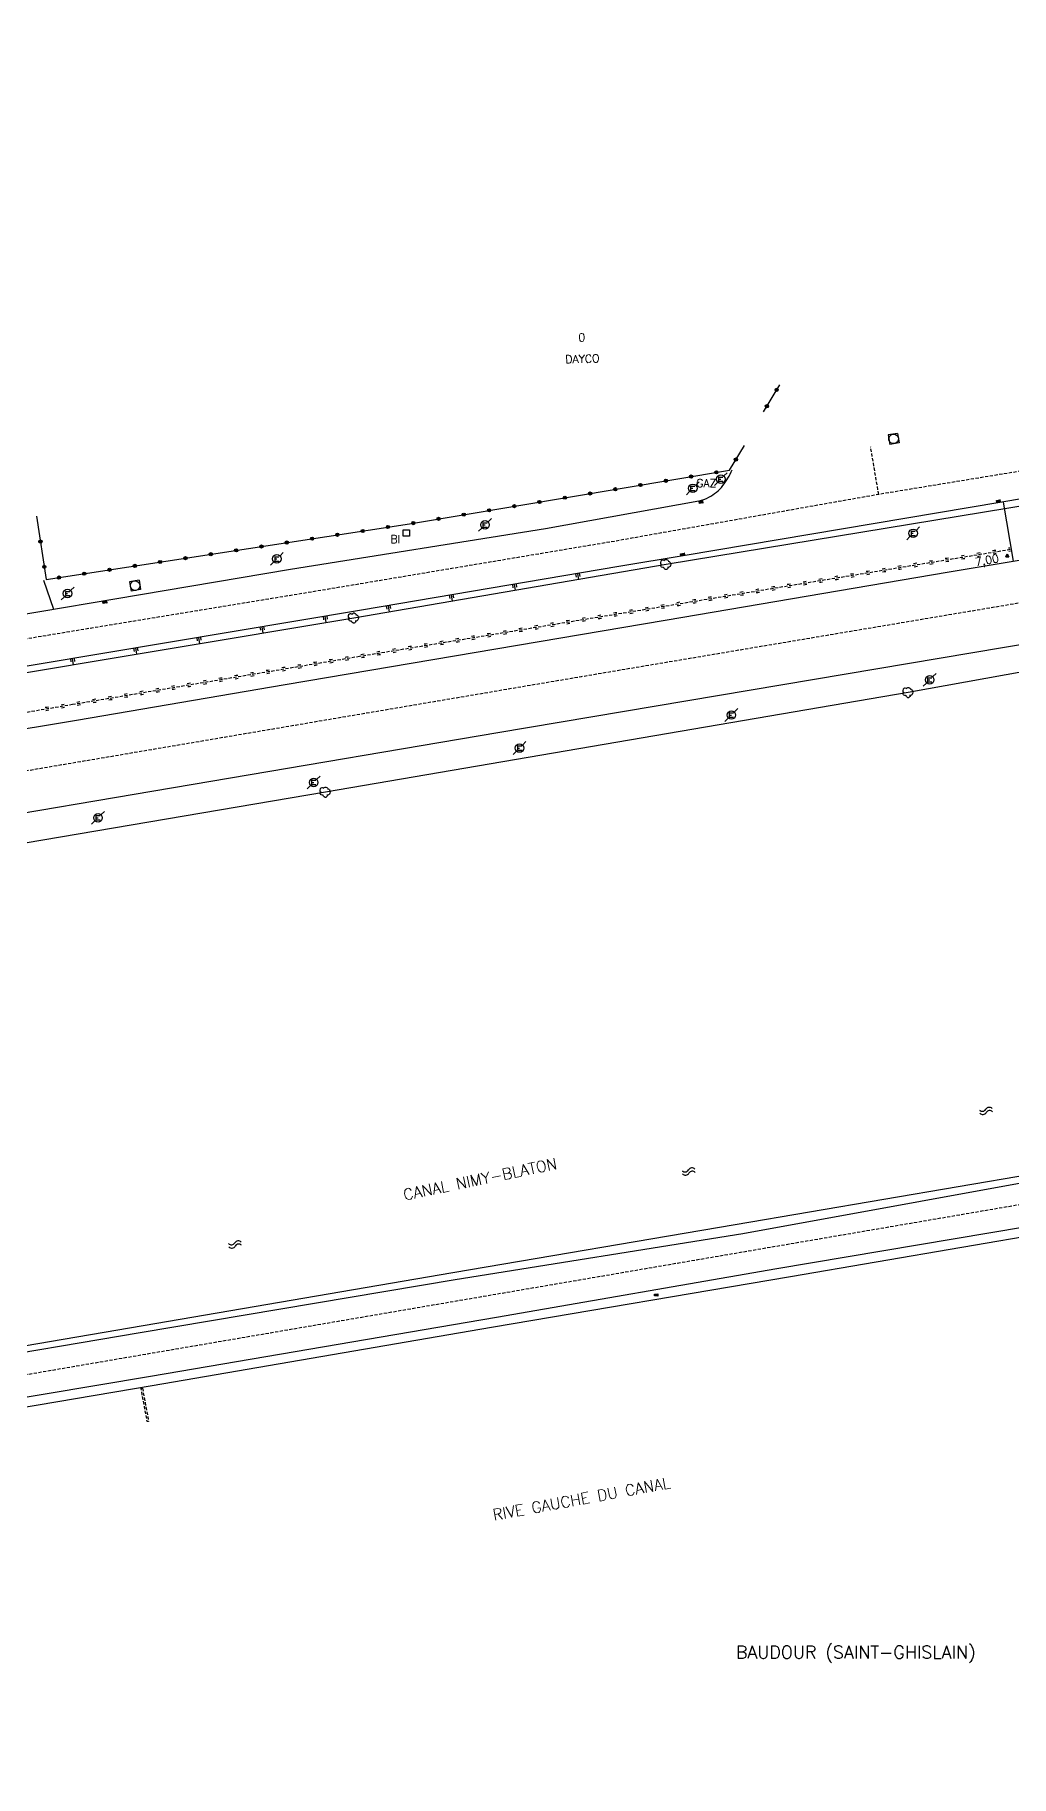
# Model space of a CAD drawing. Header units: millimetres. Extents: x 114000 to 115000, y 129000 to 130000.
# Drawn here: x 114338.8 to 114491.3, y 129494.6 to 129766.7 of the extents above; entities that cross this region are included whole.
import ezdxf
from ezdxf.enums import TextEntityAlignment as Align

# ---------------------------------------------------------------- set-up
doc = ezdxf.new("R2010")
doc.units = ezdxf.units.MM
doc.linetypes.add('DASHED', pattern=[0.75, 0.5, -0.25])
doc.layers.get('0').update_dxf_attribs({"linetype": 'CONTINUOUS'})
for name, color, linetype in [('W0001', 6, 'DASHED'), ('W0008', 7, 'CONTINUOUS'), ('W0112', 1, 'DASHED'), ('W0211', 2, 'CONTINUOUS'), ('W0220', 5, 'DASHED'), ('W0300', 7, 'CONTINUOUS'), ('W0302', 3, 'CONTINUOUS'), ('W0322', 7, 'CONTINUOUS'), ('W0400', 7, 'CONTINUOUS'), ('W0420', 7, 'CONTINUOUS'), ('W0471', 7, 'CONTINUOUS'), ('W0500', 5, 'DASHED'), ('W0511', 5, 'CONTINUOUS'), ('W0851', 7, 'CONTINUOUS'), ('W0980', 7, 'CONTINUOUS'), ('W0984', 7, 'CONTINUOUS'), ('W0989', 7, 'CONTINUOUS'), ('W0991', 7, 'CONTINUOUS')]:
    doc.layers.add(name, color=color, linetype=linetype)
doc.styles.get("Standard").update_dxf_attribs({"font": 'romans.shx', "width": 0.85})

# ---------------------------------------------------------------- blocks, each defined once
blk = doc.blocks.new('T471')
for p, q in [((-0.333334, 0.333334), (-0.333334, -0.333334)), ((-0.333334, 0.333334), (0.333334, 0.333334)), ((-0.333334, 0), (0, 0)), ((0.500001, 0.500001), (1.000002, 1.000002)), ((-0.500001, -0.500001), (-1.000002, -1.000002)), ((-0.333334, -0.333334), (0.333334, -0.333334))]:
    blk.add_line(p, q)
blk.add_ellipse((0, 0), major_axis=(0.471405, 0.471405), ratio=1, start_param=5.4977871438, end_param=11.780972451)
blk = doc.blocks.new('T400')
for p, q in [((-0.15, 0.3), (0.15, 0.3)), ((-0.15, -0.25), (-0.15, 0.3)), ((-0.15, 0.15), (0.15, 0.15)), ((-0.15, 0), (0.15, 0)), ((0.15, 0.3), (0.15, -0.25)), ((-0.15, -0.15), (0.15, -0.15)), ((-0.15, -0.25), (-0.15, -0.3)), ((-0.15, -0.3), (0.15, -0.3)), ((0.15, -0.3), (0.15, -0.25))]:
    blk.add_line(p, q)
blk = doc.blocks.new('T420')
for p, q in [((0.75, 0.75), (-0.75, 0.75)), ((-0.75, 0.75), (-0.75, -0.75)), ((0.75, 0.75), (0.75, -0.75)), ((0.75, -0.75), (-0.75, -0.75))]:
    blk.add_line(p, q)
blk.add_ellipse((0, 0), major_axis=(-0.53, 0.53), ratio=1, start_param=3.926991, end_param=10.210176)
blk = doc.blocks.new('t112o')
at = {"color": 0, "linetype": 'Continuous'}
for p, q in [((-0.5, 0.5), (0.5, 0.5)), ((-0.5, -0.5), (-0.5, 0.5)), ((0.5, 0.5), (0.5, -0.5)), ((0.5, -0.5), (-0.5, -0.5))]:
    blk.add_line(p, q, dxfattribs=at)
blk = doc.blocks.new('T851')
for p, q in [((-0.25, -0.15), (0, 0.32)), ((0, 0.32), (0.25, -0.15)), ((-0.25, -0.15), (0.25, -0.15))]:
    blk.add_line(p, q)
for major_axis in [(-0.106, 0.106), (-0.0354, 0.0354), (-0.0236, 0.0236)]:
    blk.add_ellipse((0, 0), major_axis=major_axis, ratio=1, start_param=3.926991, end_param=10.210176)
blk = doc.blocks.new('T300')
for p, q in [((-0.8, 0.51), (-0.86, 0.34)), ((-0.86, 0.34), (-0.86, 0.17)), ((-0.86, 0.17), (-0.74, 0.06)), ((-0.69, 0.63), (-0.8, 0.51)), ((-0.8, -0.06), (-0.74, 0.06)), ((-0.74, 0.06), (-0.69, 0.11)), ((-0.57, 0.69), (-0.69, 0.63)), ((-0.46, 0.69), (-0.57, 0.69)), ((-0.29, 0.63), (-0.46, 0.69)), ((-0.29, 0.63), (-0.17, 0.74)), ((-0.23, 0.57), (-0.29, 0.63)), ((-0.17, 0.74), (-0.06, 0.8)), ((-0.06, 0.8), (0.06, 0.8)), ((0.06, 0.8), (0.23, 0.74)), ((0.23, 0.74), (0.34, 0.63)), ((0.34, 0.63), (0.4, 0.51)), ((0.46, 0.46), (0.34, 0.46)), ((0.4, 0.51), (0.4, 0.46)), ((0.57, 0.4), (0.46, 0.46)), ((0.57, 0.4), (0.69, 0.29)), ((0.69, 0.29), (0.74, 0.17)), ((0.74, 0.06), (0.69, -0.17)), ((0.74, 0.17), (0.74, 0.06)), ((-0.8, -0.17), (-0.8, -0.06)), ((-0.8, -0.23), (-0.8, -0.17)), ((-0.74, -0.34), (-0.8, -0.23)), ((-0.69, -0.4), (-0.74, -0.34)), ((-0.51, -0.46), (-0.69, -0.4)), ((-0.4, -0.46), (-0.51, -0.46)), ((-0.4, -0.46), (-0.34, -0.46)), ((-0.34, -0.46), (-0.34, -0.4)), ((-0.34, -0.51), (-0.34, -0.46)), ((-0.29, -0.63), (-0.34, -0.51)), ((-0.17, -0.74), (-0.29, -0.63)), ((-0.06, -0.8), (-0.17, -0.74)), ((0.06, -0.8), (-0.06, -0.8)), ((0.17, -0.74), (0.06, -0.8)), ((0.23, -0.69), (0.17, -0.74)), ((0.29, -0.46), (0.23, -0.46)), ((0.29, -0.63), (0.23, -0.69)), ((0.46, -0.4), (0.29, -0.46)), ((0.34, -0.51), (0.29, -0.63)), ((0.34, -0.51), (0.34, -0.46)), ((0.57, -0.34), (0.46, -0.4)), ((0.63, -0.29), (0.57, -0.34)), ((0.69, -0.17), (0.63, -0.29))]:
    blk.add_line(p, q)
blk = doc.blocks.new('t322o')
at = {"color": 0, "linetype": 'Continuous'}
for radius in [0.25, 0.15]:
    blk.add_circle((0, 0), radius, dxfattribs=at)
blk = doc.blocks.new('t211o')
at = {"color": 0, "linetype": 'Continuous'}
for p, q in [((-0.29, 0.5), (-0.29, 0)), ((0, 1), (0, 0)), ((0.29, 0.5), (0.29, 0))]:
    blk.add_line(p, q, dxfattribs=at)
blk = doc.blocks.new('t500o')
at = {"color": 0, "linetype": 'Continuous'}
for centre, start, end in [((-0.5, 0.625), 216.8699, 323.1301), ((0.5, -0.125), 36.8699, 143.1301), ((0.5, -0.625), 36.8699, 143.1301), ((-0.5, 0.125), 216.8699, 323.1301)]:
    blk.add_arc(centre, 0.625, start, end, dxfattribs=at)

msp = doc.modelspace()

# ---------------------------------------------------------------- linework, layer by layer
at = {"layer": 'W0001'}
msp.add_line((114470.56, 129694.84), (114469.3, 129702.29), dxfattribs=at)
at = {"layer": 'W0001', "flags": 128}
for points in [[(114753.03, 129766.65), (114718.65, 129747.49), (114702.64, 129739.12), (114689.36, 129733.72), (114667.29, 129727.76), (114658.04, 129726.12), (114546.76, 129707.35), (114470.56, 129694.84), (114429.23, 129687.51), (114384.23, 129679.97), (114334.81, 129671.84), (114272.19, 129661.05), (114199.11, 129648.72), (114188.92, 129647.1), (114177.71, 129645.14), (114032.58, 129621.48), (114025.43, 129620.18), (114006.68, 129616.93), (114000, 129615.75)], [(114000, 129595.11), (114018.39, 129597.79), (114093.42, 129610.53), (114175.99, 129624.52), (114229.6, 129633.54), (114333.31, 129650.99), (114424.15, 129666.41), (114540.83, 129686.05), (114677.5, 129709.23), (114710.38, 129714.72), (114764.09, 129724.84)], [(114000, 129499.57), (114578.12, 129598.56), (114681.2, 129616.03), (114710.47, 129621.04), (114765.41, 129630.43), (114793.47, 129635.21), (114837.84, 129641.99), (114874.99, 129650.7), (114958.34, 129673.69)]]:
    msp.add_lwpolyline(points, dxfattribs=at)
at = {"layer": 'W0008'}
for p, q in [((114491.64, 129684.4), (114490.08, 129693.66)), ((114340.11, 129681.44), (114341.69, 129676.93))]:
    msp.add_line(p, q, dxfattribs=at)
at = {"layer": 'W0008', "flags": 128}
for points in [[(114754.4, 129762.76), (114740.89, 129755.25), (114718.49, 129742.79, -0.02), (114702.85, 129734.78, -0.0282), (114686.31, 129728.36, -0.036), (114668.38, 129723.82), (114658.48, 129722.11), (114593.55, 129711.1), (114555.16, 129704.66), (114489.48, 129693.57), (114440.34, 129685.3), (114429.96, 129683.57), (114389.76, 129676.75), (114329.11, 129666.62), (114274.78, 129657.37), (114218.3, 129647.93), (114173.34, 129640.27), (114096.23, 129627.31), (114030.08, 129616.32), (114000, 129611.27, -0.0063)], [(114000, 129619.48), (114002.97, 129619.98), (114052.2, 129628.21), (114100.51, 129636.31), (114116.5, 129638.89), (114182.08, 129650.01), (114194.36, 129652), (114249.84, 129661.45), (114269.59, 129664.74), (114312.05, 129671.91), (114378.7, 129683.18), (114418.51, 129689.53), (114442.46, 129693.83, 0.0777), (114444.01, 129694.4, 0.1022), (114446.24, 129696.22, 0.056), (114447.65, 129698.68)]]:
    msp.add_lwpolyline(points, format="xyb", dxfattribs=at)
for points in [[(114000, 129603.05), (114007.69, 129604.22), (114013.88, 129603.51), (114059.18, 129611.28), (114097.07, 129617.7), (114137.39, 129624.41), (114179.2, 129631.64), (114192.42, 129633.89), (114240.84, 129642.06), (114276.69, 129648.07), (114305.09, 129652.89), (114345.24, 129659.6), (114377.85, 129665.17), (114437.21, 129675.22), (114481.58, 129682.77), (114537.26, 129692.01), (114556.22, 129695.21), (114667.44, 129713.99), (114686.95, 129717.26), (114703.01, 129720.05), (114703.11, 129722.31), (114718.75, 129725.04), (114754.74, 129730.98)], [(114773.7, 129717.8), (114717.75, 129709.39), (114643.16, 129696.8), (114596.77, 129688.98), (114544.39, 129680.08), (114504.73, 129673.36), (114411.09, 129657.6), (114321.37, 129642.37), (114275.65, 129634.65), (114218.35, 129625.02), (114172.77, 129617.41), (114119.73, 129608.39), (114089.78, 129603.35), (114054, 129597.27), (114022.89, 129592.08), (114000, 129588.25)], [(114856.89, 129664.24), (114848.16, 129653.26), (114846.8, 129648.31), (114843.02, 129647.21), (114808.08, 129641.24), (114780.92, 129636.62), (114730.63, 129628.05), (114676.32, 129618.75), (114652.51, 129614.66), (114617.31, 129608.62), (114569.23, 129600.41), (114542.92, 129595.96), (114504.83, 129589.42), (114449.34, 129579.32), (114404.39, 129572.13), (114355.21, 129563.88), (114326.89, 129559.06)], [(114842.87, 129640.05), (114804.93, 129633.61), (114779.82, 129629.34), (114732.15, 129621.19), (114658.57, 129608.61), (114611.22, 129600.49), (114585.28, 129596.48), (114548.1, 129589.76), (114498.91, 129581.28), (114454.66, 129573.88), (114410.86, 129566.27), (114356.81, 129557.03), (114331.64, 129552.8), (114302.02, 129547.73), (114265.27, 129541.38), (114216.93, 129533.16), (114185.21, 129527.72), (114155.78, 129522.57), (114122.79, 129517.03), (114074.2, 129508.78), (114021.29, 129499.77), (114000, 129496.08)], [(114843.12, 129638.56), (114812.87, 129633.49), (114786.34, 129628.94), (114760.04, 129624.42), (114732.7, 129619.81), (114657.83, 129606.98), (114613.88, 129599.47), (114582.51, 129594.12), (114550.1, 129588.6), (114496.95, 129579.48), (114456.77, 129572.62), (114410.07, 129564.69), (114357.08, 129555.58), (114333.08, 129551.49), (114303.16, 129546.42), (114264.86, 129539.85), (114216.24, 129531.54), (114186.28, 129526.38), (114155.78, 129521.17), (114121.43, 129515.3), (114074.5, 129507.36), (114020.39, 129498.09), (114000, 129494.59)]]:
    msp.add_lwpolyline(points, dxfattribs=at)
at = {"layer": 'W0112', "flags": 128}
msp.add_lwpolyline([(114355.56, 129555.22), (114356.53, 129550.01), (114356.31, 129549.98), (114355.35, 129555.18)], close=True, dxfattribs=at)
at = {"layer": 'W0220'}
for p, q in [((114491.11, 129686.22), (114389.49, 129669.52)), ((114486.14, 129685.66), (114485.89, 129685.62)), ((114486.39, 129685.7), (114486.14, 129685.66)), ((114488.61, 129686.06), (114488.36, 129686.02)), ((114488.69, 129685.57), (114488.44, 129685.53)), ((114488.85, 129686.1), (114488.61, 129686.06)), ((114488.93, 129685.61), (114488.69, 129685.57)), ((114491.07, 129686.47), (114490.83, 129686.43)), ((114491.15, 129685.98), (114490.91, 129685.93)), ((114468.87, 129682.82), (114468.62, 129682.78)), ((114469.12, 129682.86), (114468.87, 129682.82)), ((114471.34, 129683.23), (114471.09, 129683.18)), ((114471.58, 129683.27), (114471.34, 129683.23)), ((114471.67, 129682.77), (114471.42, 129682.73)), ((114473.8, 129683.63), (114473.56, 129683.59)), ((114473.89, 129683.14), (114473.64, 129683.1)), ((114474.05, 129683.67), (114473.8, 129683.63)), ((114474.13, 129683.18), (114473.89, 129683.14)), ((114476.27, 129684.04), (114476.02, 129684)), ((114476.35, 129683.54), (114476.11, 129683.5)), ((114476.52, 129684.08), (114476.27, 129684.04)), ((114476.6, 129683.58), (114476.35, 129683.54)), ((114478.74, 129684.44), (114478.49, 129684.4)), ((114478.82, 129683.95), (114478.57, 129683.91)), ((114478.98, 129684.48), (114478.74, 129684.44)), ((114479.07, 129683.99), (114478.82, 129683.95)), ((114481.21, 129684.85), (114480.96, 129684.81)), ((114481.29, 129684.35), (114481.04, 129684.31)), ((114481.45, 129684.89), (114481.21, 129684.85)), ((114481.53, 129684.39), (114481.29, 129684.35)), ((114483.67, 129685.25), (114483.43, 129685.21)), ((114483.75, 129684.76), (114483.51, 129684.72)), ((114483.92, 129685.29), (114483.67, 129685.25)), ((114484, 129684.8), (114483.75, 129684.76)), ((114486.22, 129685.16), (114485.97, 129685.12)), ((114486.47, 129685.21), (114486.22, 129685.16)), ((114454.07, 129680.39), (114453.82, 129680.35)), ((114454.32, 129680.43), (114454.07, 129680.39)), ((114456.54, 129680.79), (114456.29, 129680.75)), ((114456.62, 129680.3), (114456.37, 129680.26)), ((114456.78, 129680.83), (114456.54, 129680.79)), ((114456.86, 129680.34), (114456.62, 129680.3)), ((114459, 129681.2), (114458.76, 129681.16)), ((114459.08, 129680.7), (114458.84, 129680.66)), ((114459.25, 129681.24), (114459, 129681.2)), ((114459.33, 129680.75), (114459.08, 129680.7)), ((114461.47, 129681.6), (114461.22, 129681.56)), ((114461.55, 129681.11), (114461.3, 129681.07)), ((114461.72, 129681.64), (114461.47, 129681.6)), ((114461.8, 129681.15), (114461.55, 129681.11)), ((114463.94, 129682.01), (114463.69, 129681.97)), ((114464.02, 129681.52), (114463.77, 129681.48)), ((114464.18, 129682.05), (114463.94, 129682.01)), ((114464.26, 129681.56), (114464.02, 129681.52)), ((114466.4, 129682.41), (114466.16, 129682.37)), ((114466.48, 129681.92), (114466.24, 129681.88)), ((114466.65, 129682.46), (114466.4, 129682.41)), ((114466.73, 129681.96), (114466.48, 129681.92)), ((114468.95, 129682.33), (114468.71, 129682.29)), ((114469.2, 129682.37), (114468.95, 129682.33)), ((114471.42, 129682.73), (114471.17, 129682.69)), ((114436.8, 129677.55), (114436.55, 129677.51)), ((114437.05, 129677.59), (114436.8, 129677.55)), ((114439.27, 129677.95), (114439.02, 129677.91)), ((114439.35, 129677.46), (114439.1, 129677.42)), ((114439.51, 129677.99), (114439.27, 129677.95)), ((114439.6, 129677.5), (114439.35, 129677.46)), ((114441.73, 129678.36), (114441.49, 129678.32)), ((114441.82, 129677.87), (114441.57, 129677.83)), ((114441.98, 129678.4), (114441.73, 129678.36)), ((114442.06, 129677.91), (114441.82, 129677.87)), ((114444.2, 129678.77), (114443.95, 129678.72)), ((114444.28, 129678.27), (114444.04, 129678.23)), ((114444.45, 129678.81), (114444.2, 129678.77)), ((114444.53, 129678.31), (114444.28, 129678.27)), ((114446.67, 129679.17), (114446.42, 129679.13)), ((114446.75, 129678.68), (114446.5, 129678.64)), ((114446.92, 129679.21), (114446.67, 129679.17)), ((114447, 129678.72), (114446.75, 129678.68)), ((114449.14, 129679.58), (114448.89, 129679.54)), ((114449.22, 129679.08), (114448.97, 129679.04)), ((114449.38, 129679.62), (114449.14, 129679.58)), ((114449.46, 129679.12), (114449.22, 129679.08)), ((114451.6, 129679.98), (114451.36, 129679.94)), ((114451.68, 129679.49), (114451.44, 129679.45)), ((114451.85, 129680.02), (114451.6, 129679.98)), ((114451.93, 129679.53), (114451.68, 129679.49)), ((114454.15, 129679.89), (114453.9, 129679.85)), ((114454.4, 129679.93), (114454.15, 129679.89)), ((114419.53, 129674.71), (114419.29, 129674.67)), ((114419.78, 129674.75), (114419.53, 129674.71)), ((114422, 129675.12), (114421.75, 129675.08)), ((114422.08, 129674.62), (114421.83, 129674.58)), ((114422.25, 129675.16), (114422, 129675.12)), ((114422.33, 129674.66), (114422.08, 129674.62)), ((114424.47, 129675.52), (114424.22, 129675.48)), ((114424.55, 129675.03), (114424.3, 129674.99)), ((114424.71, 129675.56), (114424.47, 129675.52)), ((114424.79, 129675.07), (114424.55, 129675.03)), ((114426.93, 129675.93), (114426.69, 129675.89)), ((114427.01, 129675.43), (114426.77, 129675.39)), ((114427.18, 129675.97), (114426.93, 129675.93)), ((114427.26, 129675.47), (114427.01, 129675.43)), ((114429.4, 129676.33), (114429.15, 129676.29)), ((114429.48, 129675.84), (114429.23, 129675.8)), ((114429.65, 129676.37), (114429.4, 129676.33)), ((114429.73, 129675.88), (114429.48, 129675.84)), ((114431.87, 129676.74), (114431.62, 129676.7)), ((114431.95, 129676.24), (114431.7, 129676.2)), ((114432.11, 129676.78), (114431.87, 129676.74)), ((114432.19, 129676.29), (114431.95, 129676.24)), ((114434.33, 129677.14), (114434.09, 129677.1)), ((114434.41, 129676.65), (114434.17, 129676.61)), ((114434.58, 129677.18), (114434.33, 129677.14)), ((114434.66, 129676.69), (114434.41, 129676.65)), ((114436.88, 129677.06), (114436.64, 129677.02)), ((114437.13, 129677.1), (114436.88, 129677.06)), ((114402.51, 129671.91), (114402.26, 129671.87)), ((114404.73, 129672.28), (114404.48, 129672.24)), ((114404.98, 129672.32), (114404.73, 129672.28)), ((114407.2, 129672.68), (114406.95, 129672.64)), ((114407.28, 129672.19), (114407.03, 129672.15)), ((114407.44, 129672.72), (114407.2, 129672.68)), ((114407.53, 129672.23), (114407.28, 129672.19)), ((114409.66, 129673.09), (114409.42, 129673.05)), ((114409.75, 129672.6), (114409.5, 129672.56)), ((114409.91, 129673.13), (114409.66, 129673.09)), ((114409.99, 129672.64), (114409.75, 129672.6)), ((114412.13, 129673.49), (114411.89, 129673.45)), ((114412.21, 129673), (114411.97, 129672.96)), ((114412.38, 129673.54), (114412.13, 129673.49)), ((114412.46, 129673.04), (114412.21, 129673)), ((114414.6, 129673.9), (114414.35, 129673.86)), ((114414.68, 129673.41), (114414.43, 129673.37)), ((114414.85, 129673.94), (114414.6, 129673.9)), ((114414.93, 129673.45), (114414.68, 129673.41)), ((114417.07, 129674.31), (114416.82, 129674.26)), ((114417.15, 129673.81), (114416.9, 129673.77)), ((114417.31, 129674.35), (114417.07, 129674.31)), ((114417.39, 129673.85), (114417.15, 129673.81)), ((114419.61, 129674.22), (114419.37, 129674.18)), ((114419.86, 129674.26), (114419.61, 129674.22)), ((114389.49, 129669.52), (114344.66, 129662)), ((114387.46, 129669.43), (114387.22, 129669.39)), ((114387.71, 129669.47), (114387.46, 129669.43)), ((114389.93, 129669.85), (114389.68, 129669.8)), ((114390.01, 129669.35), (114389.76, 129669.31)), ((114390.18, 129669.89), (114389.93, 129669.85)), ((114390.26, 129669.39), (114390.01, 129669.35)), ((114392.4, 129670.25), (114392.15, 129670.21)), ((114392.48, 129669.76), (114392.23, 129669.72)), ((114392.64, 129670.29), (114392.4, 129670.25)), ((114392.72, 129669.8), (114392.48, 129669.76)), ((114394.86, 129670.66), (114394.62, 129670.62)), ((114394.94, 129670.16), (114394.7, 129670.12)), ((114395.11, 129670.7), (114394.86, 129670.66)), ((114395.19, 129670.2), (114394.94, 129670.16)), ((114397.33, 129671.06), (114397.08, 129671.02)), ((114397.41, 129670.57), (114397.16, 129670.53)), ((114397.58, 129671.1), (114397.33, 129671.06)), ((114397.66, 129670.61), (114397.41, 129670.57)), ((114399.8, 129671.47), (114399.55, 129671.43)), ((114399.88, 129670.97), (114399.63, 129670.93)), ((114400.04, 129671.51), (114399.8, 129671.47)), ((114400.13, 129671.01), (114399.88, 129670.97)), ((114402.26, 129671.87), (114402.02, 129671.83)), ((114402.35, 129671.38), (114402.1, 129671.34)), ((114402.59, 129671.42), (114402.35, 129671.38)), ((114404.81, 129671.78), (114404.57, 129671.74)), ((114405.06, 129671.83), (114404.81, 129671.78)), ((114370.2, 129666.54), (114369.96, 129666.49)), ((114370.45, 129666.58), (114370.2, 129666.54)), ((114372.67, 129666.95), (114372.42, 129666.91)), ((114372.75, 129666.46), (114372.51, 129666.42)), ((114372.92, 129666.99), (114372.67, 129666.95)), ((114373, 129666.5), (114372.75, 129666.46)), ((114375.14, 129667.36), (114374.89, 129667.32)), ((114375.22, 129666.87), (114374.97, 129666.83)), ((114375.38, 129667.41), (114375.14, 129667.36)), ((114375.46, 129666.91), (114375.22, 129666.87)), ((114377.6, 129667.78), (114377.35, 129667.74)), ((114377.68, 129667.28), (114377.44, 129667.24)), ((114377.85, 129667.82), (114377.6, 129667.78)), ((114377.93, 129667.33), (114377.68, 129667.28)), ((114380.07, 129668.19), (114379.82, 129668.15)), ((114380.15, 129667.7), (114379.9, 129667.66)), ((114380.31, 129668.23), (114380.07, 129668.19)), ((114380.4, 129667.74), (114380.15, 129667.7)), ((114382.53, 129668.61), (114382.29, 129668.56)), ((114382.61, 129668.11), (114382.37, 129668.07)), ((114382.78, 129668.65), (114382.53, 129668.61)), ((114382.86, 129668.15), (114382.61, 129668.11)), ((114385, 129669.02), (114384.75, 129668.98)), ((114385.08, 129668.53), (114384.83, 129668.48)), ((114385.24, 129669.06), (114385, 129669.02)), ((114385.33, 129668.57), (114385.08, 129668.53)), ((114387.55, 129668.94), (114387.3, 129668.9)), ((114387.79, 129668.98), (114387.55, 129668.94)), ((114355.41, 129664.05), (114355.16, 129664.01)), ((114355.66, 129664.09), (114355.41, 129664.05)), ((114357.88, 129664.47), (114357.63, 129664.43)), ((114357.96, 129663.97), (114357.71, 129663.93)), ((114358.12, 129664.51), (114357.88, 129664.47)), ((114358.21, 129664.02), (114357.96, 129663.97)), ((114360.34, 129664.88), (114360.1, 129664.84)), ((114360.43, 129664.39), (114360.18, 129664.35)), ((114360.59, 129664.92), (114360.34, 129664.88)), ((114360.67, 129664.43), (114360.43, 129664.39)), ((114362.81, 129665.29), (114362.56, 129665.25)), ((114362.89, 129664.8), (114362.64, 129664.76)), ((114363.05, 129665.34), (114362.81, 129665.29)), ((114363.14, 129664.84), (114362.89, 129664.8)), ((114365.27, 129665.71), (114365.03, 129665.67)), ((114365.36, 129665.22), (114365.11, 129665.17)), ((114365.52, 129665.75), (114365.27, 129665.71)), ((114365.6, 129665.26), (114365.36, 129665.22)), ((114367.74, 129666.12), (114367.49, 129666.08)), ((114367.82, 129665.63), (114367.58, 129665.59)), ((114367.99, 129666.16), (114367.74, 129666.12)), ((114368.07, 129665.67), (114367.82, 129665.63)), ((114370.29, 129666.04), (114370.04, 129666)), ((114370.53, 129666.08), (114370.29, 129666.04)), ((114344.66, 129662), (114095.95, 129620.06)), ((114340.62, 129661.57), (114340.37, 129661.53)), ((114340.7, 129661.07), (114340.46, 129661.03)), ((114340.87, 129661.61), (114340.62, 129661.57)), ((114340.95, 129661.12), (114340.7, 129661.07)), ((114343.08, 129661.98), (114342.84, 129661.94)), ((114343.17, 129661.49), (114342.92, 129661.45)), ((114343.33, 129662.02), (114343.08, 129661.98)), ((114343.41, 129661.53), (114343.17, 129661.49)), ((114345.55, 129662.4), (114345.3, 129662.36)), ((114345.63, 129661.91), (114345.39, 129661.86)), ((114345.8, 129662.44), (114345.55, 129662.4)), ((114345.88, 129661.95), (114345.63, 129661.91)), ((114348.01, 129662.81), (114347.77, 129662.77)), ((114348.1, 129662.32), (114347.85, 129662.28)), ((114348.26, 129662.85), (114348.01, 129662.81)), ((114348.34, 129662.36), (114348.1, 129662.32)), ((114350.48, 129663.23), (114350.23, 129663.18)), ((114350.56, 129662.73), (114350.32, 129662.69)), ((114350.73, 129663.27), (114350.48, 129663.23)), ((114350.81, 129662.77), (114350.56, 129662.73)), ((114352.95, 129663.64), (114352.7, 129663.6)), ((114353.03, 129663.15), (114352.78, 129663.11)), ((114353.19, 129663.68), (114352.95, 129663.64)), ((114353.28, 129663.19), (114353.03, 129663.15)), ((114355.49, 129663.56), (114355.25, 129663.52)), ((114355.74, 129663.6), (114355.49, 129663.56))]:
    msp.add_line(p, q, dxfattribs=at)
at = {"layer": 'W0302', "flags": 128}
msp.add_lwpolyline([(114748.13, 129756.76), (114720.32, 129741.32, -0.0218), (114703.25, 129733.86, -0.0434), (114688.08, 129727.54), (114662.16, 129721.03), (114652.96, 129720.3), (114594.4, 129710.16), (114555.17, 129703.67), (114506.08, 129695.19), (114437.34, 129683.89), (114388.57, 129675.52), (114329.59, 129665.65), (114271.08, 129655.8), (114202.53, 129644.17), (114173.46, 129639.23), (114094.75, 129625.93), (114026.33, 129614.69), (114000, 129610.26)], format="xyb", dxfattribs=at)
msp.add_lwpolyline([(114772.48, 129712.22), (114709.91, 129703.26), (114644.63, 129692.43), (114596.95, 129684.25), (114532.66, 129674.28), (114475.17, 129663.89), (114384.14, 129648.32), (114317.87, 129637.09)], dxfattribs=at)
at = {"layer": 'W0322'}
msp.add_line((114452.59, 129707.75), (114455.11, 129711.98), dxfattribs=at)
at = {"layer": 'W0322', "flags": 128}
msp.add_lwpolyline([(114339.02, 129691.44), (114340.54, 129681.55), (114397.26, 129690.27), (114447.25, 129698.64), (114449.62, 129702.5)], dxfattribs=at)
at = {"layer": 'W0511', "flags": 128}
msp.add_lwpolyline([(114841.92, 129648.03), (114807.8, 129642.17), (114780.85, 129637.58), (114730.14, 129628.86), (114677.22, 129619.83), (114652.27, 129615.55), (114618.2, 129609.75), (114568.85, 129601.36), (114542.38, 129596.83), (114506.21, 129590.64), (114448.12, 129580.71), (114404.04, 129573.21), (114355.65, 129564.93), (114326.68, 129559.99), (114303.17, 129555.99), (114258.49, 129548.35), (114219.26, 129541.61), (114179.47, 129534.85), (114154.92, 129530.6), (114113.57, 129523.58), (114075.62, 129517.05), (114015.53, 129506.71), (114000, 129504.1)], dxfattribs=at)

# ---------------------------------------------------------------- block references
at = {"layer": 'W0112'}
msp.add_blockref('t112o', (114396.79, 129688.81), dxfattribs=at)
at = {"layer": 'W0211'}
for p, rotation in [((114413.69, 129680.81), 189.6237597965929), ((114423.55, 129682.48), 189.6237597965929), ((114393.97, 129677.46), 189.6237597965929), ((114403.83, 129679.14), 189.6237597965929), ((114384.11, 129675.81), 189.486326364179), ((114364.38, 129672.51), 189.486326364179), ((114374.24, 129674.16), 189.486326364179), ((114344.65, 129669.21), 189.486326364179), ((114354.52, 129670.86), 189.486326364179)]:
    msp.add_blockref('t211o', p, dxfattribs=dict(at, rotation=rotation))
at = {"layer": 'W0300'}
for p in [(114437.34, 129683.89), (114388.57, 129675.52), (114475.17, 129663.89), (114384.14, 129648.32)]:
    msp.add_blockref('T300', p, dxfattribs=at)
at = {"layer": 'W0322'}
for p, rotation in [((114454.63, 129711.19), 59.19421235464218), ((114448.26, 129700.29), 58.46327002053756), ((114433.37, 129696.32), 9.512295338950533), ((114437.32, 129696.98), 9.512295338950533), ((114441.26, 129697.64), 9.512295338950533), ((114445.21, 129698.3), 9.512295338950533), ((114417.59, 129693.67), 9.512295338950533), ((114421.54, 129694.33), 9.512295338950533), ((114425.48, 129694.99), 9.512295338950533), ((114429.43, 129695.66), 9.512295338950533), ((114401.81, 129691.03), 9.512295338950533), ((114405.76, 129691.69), 9.512295338950533), ((114409.7, 129692.35), 9.512295338950533), ((114413.65, 129693.01), 9.512295338950533), ((114382.05, 129687.93), 8.733804663868561), ((114386.01, 129688.54), 8.733804663868561), ((114389.96, 129689.14), 8.733804663868561), ((114393.91, 129689.75), 8.733804663868561), ((114397.87, 129690.37), 9.512295338950533), ((114339.63, 129687.48), 278.7336165811257), ((114366.24, 129685.5), 8.733804663868561), ((114370.19, 129686.11), 8.733804663868561), ((114374.15, 129686.71), 8.733804663868561), ((114378.1, 129687.32), 8.733804663868561), ((114340.24, 129683.53), 278.7336165811257), ((114350.42, 129683.07), 8.733804663868561), ((114354.38, 129683.68), 8.733804663868561), ((114358.33, 129684.29), 8.733804663868561), ((114362.28, 129684.89), 8.733804663868561), ((114342.52, 129681.86), 8.733804663868561), ((114346.47, 129682.46), 8.733804663868561)]:
    msp.add_blockref('t322o', p, dxfattribs=dict(at, rotation=rotation))
msp.add_blockref('t322o', (114453.1, 129708.62), dxfattribs=at)
at = {"layer": 'W0400'}
for p, rotation in [((114442.83, 129693.65), 99.57419999999995), ((114489.28, 129693.82), 99.4053), ((114439.95, 129685.49), 99.57419999999995), ((114349.72, 129677.99), 99.52230000000002), ((114435.83, 129569.77), 90)]:
    msp.add_blockref('T400', p, dxfattribs=dict(at, rotation=rotation))
at = {"layer": 'W0420'}
for p, rotation in [((114472.9, 129703.52), 9.4053), ((114354.41, 129680.59), 9.5223)]:
    msp.add_blockref('T420', p, dxfattribs=dict(at, rotation=rotation))
at = {"layer": 'W0471'}
for p in [(114441.52, 129695.8), (114445.89, 129697.23), (114409.07, 129690.08), (114475.95, 129688.77), (114376.55, 129684.77), (114343.87, 129679.37), (114478.53, 129665.88), (114447.55, 129660.38), (114414.47, 129655.22), (114382.31, 129649.85), (114348.62, 129644.33)]:
    msp.add_blockref('T471', p, dxfattribs=at)
at = {"layer": 'W0500', "rotation": 6.815819295297107}
for p in [(114487.33, 129598.53), (114440.89, 129589.06), (114370.03, 129577.66)]:
    msp.add_blockref('t500o', p, dxfattribs=at)
at = {"layer": 'W0851'}
msp.add_blockref('T851', (114490.65, 129685.23), dxfattribs=at)

# ---------------------------------------------------------------- texts
at = {"layer": 'W0500'}
msp.add_text('CANAL NIMY-BLATON', height=1.75, rotation=11.7351, dxfattribs=at).set_placement((114408.3, 129587.87), align=Align.MIDDLE)
at = {"layer": 'W0980'}
msp.add_text('BAUDOUR (SAINT-GHISLAIN)', height=2, dxfattribs=at).set_placement((114466.98, 129513.82), align=Align.MIDDLE)
at = {"layer": 'W0984'}
for s, p in [('GAZ', (114443.64, 129696.62)), ('BI', (114395.07, 129687.86))]:
    msp.add_text(s, height=1.25, dxfattribs=at).set_placement(p, align=Align.MIDDLE)
msp.add_text('7,00', height=1.25, rotation=10.3938, dxfattribs=at).set_placement((114487.5, 129684.39), align=Align.MIDDLE)
at = {"layer": 'W0989'}
msp.add_text('RIVE GAUCHE DU CANAL', height=1.75, rotation=10.428, dxfattribs=at).set_placement((114424.16, 129537.93), align=Align.MIDDLE)
at = {"layer": 'W0991'}
for s, p in [('0', (114424.18, 129719.36)), ('DAYCO', (114424.28, 129716.03))]:
    msp.add_text(s, height=1.25, rotation=1.6162, dxfattribs=at).set_placement(p, align=Align.MIDDLE)

doc.saveas('drawing.dxf')
